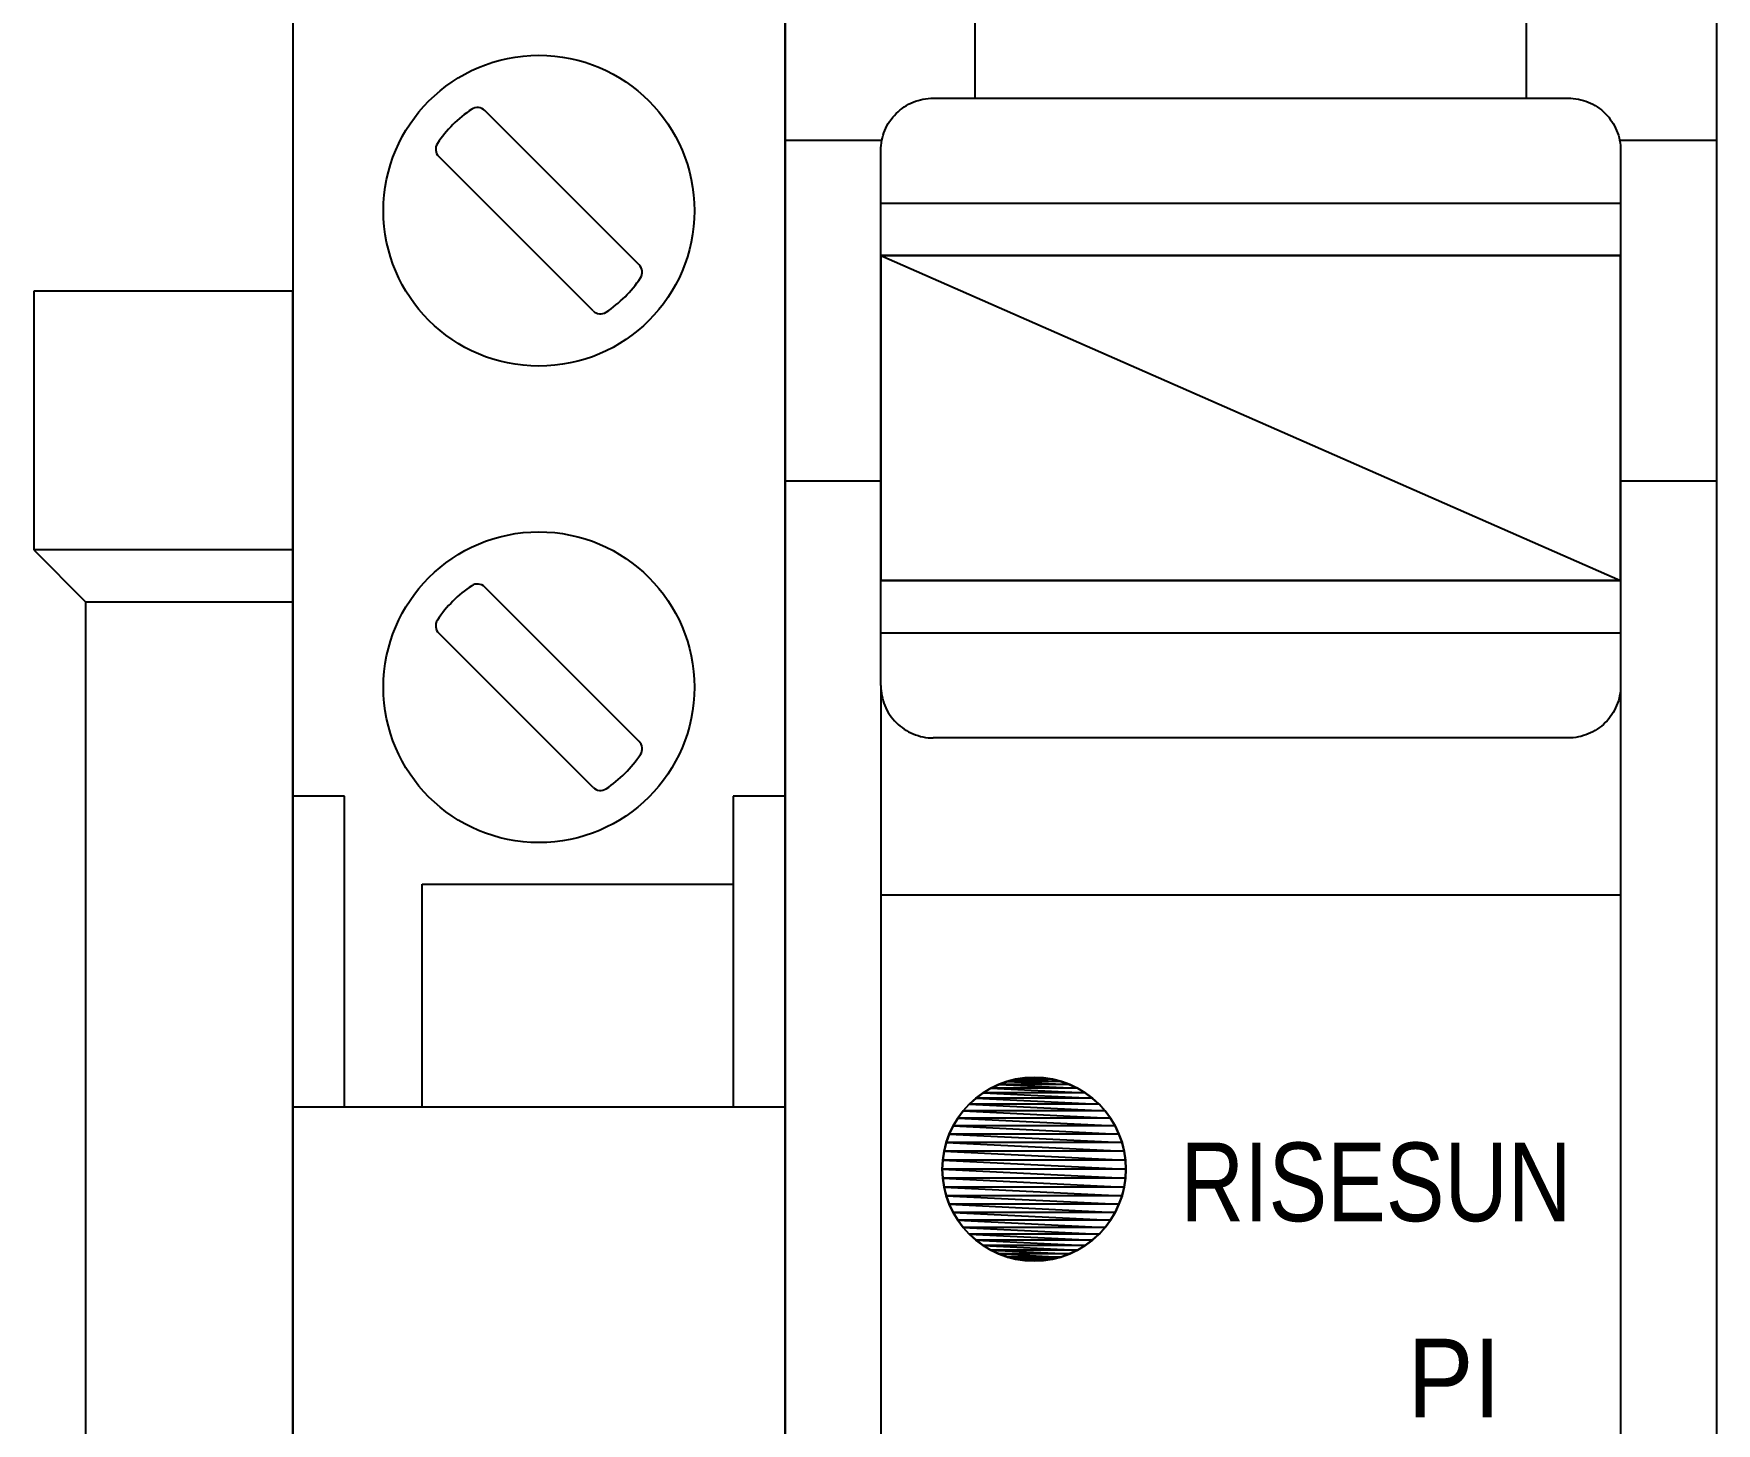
# Model space of a CAD drawing. Header units: millimetres. Extents: x 165 to 751, y 216 to 334.
# Drawn here: x 164.66 to 197.13, y 262.54 to 289.37 of the extents above; entities that cross this region are included whole.
import ezdxf

# ---------------------------------------------------------------- set-up
doc = ezdxf.new("R2010")
doc.units = ezdxf.units.MM
doc.linetypes.add('NEW_LINE159', pattern=[0.7, 0.5, -0.2])
doc.layers.add('1', color=3, linetype='Continuous')
doc.layers.add('DUT', color=7, linetype='Continuous')
doc.styles.add('ARIAL', font='arial.ttf')

# ---------------------------------------------------------------- blocks, each defined once
blk = doc.blocks.new('*U1905')
for p, q in [((-26.958, 0), (-26.958, 79.4816)), ((-8.986, 79.4816), (-8.986, 0)), ((-23.2876, 63.1802), (-23.2876, 66.4202)), ((-12.6563, 66.4202), (-12.6563, 63.1802)), ((-24.7002, 62.9818), (-24.6595, 63.0102)), ((-24.6595, 63.0102), (-24.6178, 63.0368)), ((-24.6178, 63.0368), (-24.5746, 63.0611)), ((-24.5746, 63.0611), (-24.5305, 63.0833)), ((-24.5305, 63.0833), (-24.4852, 63.1032)), ((-24.4852, 63.1032), (-24.4392, 63.1211)), ((-24.4392, 63.1211), (-24.3923, 63.1366)), ((-24.3923, 63.1366), (-24.3447, 63.1499)), ((-24.3447, 63.1499), (-24.2962, 63.1607)), ((-24.2962, 63.1607), (-24.2474, 63.1694)), ((-24.2474, 63.1694), (-24.1979, 63.1754)), ((-24.1979, 63.1754), (-24.148, 63.179)), ((-24.148, 63.179), (-24.0976, 63.1802)), ((-24.0976, 63.1802), (-23.2876, 63.1802)), ((-23.2876, 63.1802), (-12.6563, 63.1802)), ((-12.6563, 63.1802), (-11.8463, 63.1802)), ((-11.8463, 63.1802), (-11.8463, 63.1802)), ((-11.8463, 63.1802), (-11.7962, 63.179)), ((-11.7962, 63.179), (-11.7463, 63.1754)), ((-11.7463, 63.1754), (-11.6969, 63.1694)), ((-11.6969, 63.1694), (-11.648, 63.1607)), ((-11.648, 63.1607), (-11.5998, 63.1499)), ((-11.5998, 63.1499), (-11.5521, 63.1366)), ((-11.5521, 63.1366), (-11.5052, 63.1211)), ((-11.5052, 63.1211), (-11.459, 63.1032)), ((-11.459, 63.1032), (-11.4139, 63.0833)), ((-11.4139, 63.0833), (-11.3698, 63.0611)), ((-11.3698, 63.0611), (-11.3268, 63.0368)), ((-11.3268, 63.0368), (-11.2848, 63.0102)), ((-11.2848, 63.0102), (-11.2443, 62.9818)), ((-24.991, 62.6447), (-24.9667, 62.6879)), ((-24.9667, 62.6879), (-24.9401, 62.7296)), ((-24.9401, 62.7296), (-24.9117, 62.7703)), ((-24.9117, 62.7703), (-24.881, 62.8096)), ((-24.881, 62.8096), (-24.8484, 62.8475)), ((-24.8484, 62.8475), (-24.8136, 62.8837)), ((-24.8136, 62.8837), (-24.7774, 62.9185)), ((-24.8136, 62.8837), (-24.8136, 62.8837)), ((-24.7774, 62.9185), (-24.7395, 62.9511)), ((-24.7395, 62.9511), (-24.7002, 62.9818)), ((-11.2443, 62.9818), (-11.2048, 62.9511)), ((-11.2048, 62.9511), (-11.1669, 62.9185)), ((-11.1669, 62.9185), (-11.1304, 62.8837)), ((-11.1304, 62.8837), (-11.1304, 62.8837)), ((-11.1304, 62.8837), (-11.0959, 62.8475)), ((-11.0959, 62.8475), (-11.0633, 62.8096)), ((-11.0633, 62.8096), (-11.0328, 62.7703)), ((-11.0328, 62.7703), (-11.0041, 62.7296)), ((-11.0041, 62.7296), (-10.9777, 62.6879)), ((-10.9777, 62.6879), (-10.9533, 62.6447)), ((-26.958, 62.3702), (-25.0897, 62.3702)), ((-25.0993, 62.3175), (-25.0906, 62.3663)), ((-25.0906, 62.3663), (-25.0798, 62.4148)), ((-25.0798, 62.4148), (-25.0665, 62.4624)), ((-25.0665, 62.4624), (-25.051, 62.5093)), ((-25.051, 62.5093), (-25.0331, 62.5553)), ((-25.0331, 62.5553), (-25.0132, 62.6006)), ((-25.0132, 62.6006), (-24.991, 62.6447)), ((-10.9533, 62.6447), (-10.9311, 62.6006)), ((-10.9311, 62.6006), (-10.911, 62.5553)), ((-10.911, 62.5553), (-10.8933, 62.5093)), ((-10.8933, 62.5093), (-10.8777, 62.4624)), ((-10.8777, 62.4624), (-10.8645, 62.4148)), ((-10.8645, 62.4148), (-10.8535, 62.3663)), ((-10.8543, 62.3702), (-8.986, 62.3702)), ((-10.8535, 62.3663), (-10.8451, 62.3175)), ((-25.1101, 62.1677), (-25.1089, 62.2181)), ((-25.1101, 60.1427), (-25.1101, 62.1677)), ((-25.1101, 62.1677), (-25.1101, 62.1677)), ((-25.1089, 62.2181), (-25.1053, 62.268)), ((-25.1053, 62.268), (-25.0993, 62.3175)), ((-10.8451, 62.3175), (-10.8388, 62.268)), ((-10.8388, 62.268), (-10.8352, 62.2181)), ((-10.8352, 62.2181), (-10.8338, 62.1677)), ((-10.8338, 62.1677), (-10.8338, 60.1427)), ((-25.1101, 61.1552), (-10.8338, 61.1552)), ((-25.1101, 60.1427), (-10.8338, 60.1427)), ((-25.1101, 53.8652), (-25.1101, 60.1427)), ((-10.8338, 60.1427), (-10.8338, 53.8652)), ((-26.958, 55.789), (-25.0897, 55.789)), ((-10.8543, 55.789), (-8.986, 55.789)), ((-25.1101, 51.8402), (-25.1101, 53.8652)), ((-10.8338, 53.8652), (-25.1101, 53.8652)), ((-10.8338, 53.8652), (-10.8338, 51.8402)), ((-10.8338, 52.8527), (-25.1101, 52.8527)), ((-25.1101, 51.8402), (-25.1101, 51.8402)), ((-25.1101, 51.8402), (-25.1089, 51.7901)), ((-25.1101, 51.8402), (-25.1101, 20.4526)), ((-25.1089, 51.7901), (-25.1053, 51.7402)), ((-25.1053, 51.7402), (-25.0993, 51.6908)), ((-25.0993, 51.6908), (-25.0906, 51.6419)), ((-25.0906, 51.6419), (-25.0798, 51.5937)), ((-10.8535, 51.6419), (-10.8645, 51.5937)), ((-10.8451, 51.6908), (-10.8535, 51.6419)), ((-10.8388, 51.7402), (-10.8451, 51.6908)), ((-10.8352, 51.7901), (-10.8388, 51.7402)), ((-10.8338, 51.8402), (-10.8352, 51.7901)), ((-10.8338, 51.8402), (-10.8338, 51.8402)), ((-10.8338, 51.8402), (-10.8338, 20.4526)), ((-25.0798, 51.5937), (-25.0665, 51.546)), ((-25.0665, 51.546), (-25.051, 51.4991)), ((-25.051, 51.4991), (-25.0331, 51.4528)), ((-25.0331, 51.4528), (-25.0132, 51.4077)), ((-25.0132, 51.4077), (-24.991, 51.3636)), ((-24.991, 51.3636), (-24.9667, 51.3206)), ((-24.9667, 51.3206), (-24.9401, 51.2786)), ((-10.9777, 51.3206), (-11.0041, 51.2786)), ((-10.9533, 51.3636), (-10.9777, 51.3206)), ((-10.9311, 51.4077), (-10.9533, 51.3636)), ((-10.911, 51.4528), (-10.9311, 51.4077)), ((-10.8933, 51.4991), (-10.911, 51.4528)), ((-10.8777, 51.546), (-10.8933, 51.4991)), ((-10.8645, 51.5937), (-10.8777, 51.546)), ((-24.9401, 51.2786), (-24.9117, 51.2381)), ((-24.9117, 51.2381), (-24.881, 51.1986)), ((-24.881, 51.1986), (-24.8484, 51.1607)), ((-24.8484, 51.1607), (-24.8136, 51.1242)), ((-24.8136, 51.1242), (-24.8136, 51.1242)), ((-24.8136, 51.1242), (-24.7774, 51.0897)), ((-24.7774, 51.0897), (-24.7395, 51.0571)), ((-24.7395, 51.0571), (-24.7002, 51.0266)), ((-24.7002, 51.0266), (-24.6595, 50.9979)), ((-24.6595, 50.9979), (-24.6178, 50.9715)), ((-11.2848, 50.9979), (-11.3268, 50.9715)), ((-11.2443, 51.0266), (-11.2848, 50.9979)), ((-11.2048, 51.0571), (-11.2443, 51.0266)), ((-11.1669, 51.0897), (-11.2048, 51.0571)), ((-11.1304, 51.1242), (-11.1669, 51.0897)), ((-11.0959, 51.1607), (-11.1304, 51.1242)), ((-11.1304, 51.1242), (-11.1304, 51.1242)), ((-11.0633, 51.1986), (-11.0959, 51.1607)), ((-11.0328, 51.2381), (-11.0633, 51.1986)), ((-11.0041, 51.2786), (-11.0328, 51.2381)), ((-24.6178, 50.9715), (-24.5746, 50.9471)), ((-24.5746, 50.9471), (-24.5305, 50.9249)), ((-24.5305, 50.9249), (-24.4852, 50.9048)), ((-24.4852, 50.9048), (-24.4392, 50.8871)), ((-24.4392, 50.8871), (-24.3923, 50.8716)), ((-24.3923, 50.8716), (-24.3447, 50.8584)), ((-24.3447, 50.8584), (-24.2962, 50.8474)), ((-24.2962, 50.8474), (-24.2474, 50.839)), ((-24.2474, 50.839), (-24.1979, 50.8327)), ((-24.1979, 50.8327), (-24.148, 50.8291)), ((-24.148, 50.8291), (-24.0976, 50.8277)), ((-11.8463, 50.8277), (-24.0976, 50.8277)), ((-11.7962, 50.8291), (-11.8463, 50.8277)), ((-11.7463, 50.8327), (-11.7962, 50.8291)), ((-11.6969, 50.839), (-11.7463, 50.8327)), ((-11.648, 50.8474), (-11.6969, 50.839)), ((-11.5998, 50.8584), (-11.648, 50.8474)), ((-11.5521, 50.8716), (-11.5998, 50.8584)), ((-11.5052, 50.8871), (-11.5521, 50.8716)), ((-11.459, 50.9048), (-11.5052, 50.8871)), ((-11.4139, 50.9249), (-11.459, 50.9048)), ((-11.3698, 50.9471), (-11.4139, 50.9249)), ((-11.3268, 50.9715), (-11.3698, 50.9471)), ((-10.8338, 47.7902), (-25.1101, 47.7902))]:
    blk.add_line(p, q)
at = {"color": 144}
for p, q in [((-25.1101, 60.1427), (-10.8338, 60.1427)), ((-25.1101, 60.1427), (-25.1101, 60.1427)), ((-25.1101, 60.1427), (-10.8338, 53.8652)), ((-25.1101, 53.8652), (-25.1101, 60.1427)), ((-25.1101, 60.1427), (-10.8338, 53.8652)), ((-10.8338, 60.1427), (-25.1101, 60.1427)), ((-25.1101, 60.1427), (-10.8338, 60.1427)), ((-25.1101, 60.1427), (-25.1101, 53.8652)), ((-10.8338, 53.8652), (-10.8338, 60.1427)), ((-10.8338, 60.1427), (-10.8338, 53.8652)), ((-10.8338, 53.8652), (-25.1101, 53.8652)), ((-25.1101, 53.8652), (-10.8338, 53.8652)), ((-25.1101, 53.8652), (-25.1101, 53.8652)), ((-25.1101, 53.8652), (-10.8338, 53.8652))]:
    blk.add_line(p, q, dxfattribs=at)
at = {"color": 251, "linetype": 'NEW_LINE159'}
for p, q in [((-22.6784, 44.1944), (-22.8411, 44.1348)), ((-22.5086, 44.238), (-22.6784, 44.1944)), ((-22.3326, 44.2649), (-22.5086, 44.238)), ((-22.1513, 44.2739), (-22.3326, 44.2649)), ((-21.9703, 44.2649), (-22.1513, 44.2739)), ((-22.1513, 44.2739), (-22.1513, 44.2739)), ((-21.7943, 44.238), (-21.9703, 44.2649)), ((-21.6246, 44.1944), (-21.7943, 44.238)), ((-21.4617, 44.1348), (-21.6246, 44.1944)), ((-23.2785, 43.8695), (-23.4042, 43.755)), ((-23.1421, 43.9714), (-23.2785, 43.8695)), ((-22.9961, 44.0603), (-23.1421, 43.9714)), ((-22.8411, 44.1348), (-22.9961, 44.0603)), ((-21.3069, 44.0603), (-21.4617, 44.1348)), ((-21.1608, 43.9714), (-21.3069, 44.0603)), ((-21.0244, 43.8695), (-21.1608, 43.9714)), ((-20.8985, 43.755), (-21.0244, 43.8695)), ((-23.5187, 43.6293), (-23.6206, 43.4929)), ((-23.4042, 43.755), (-23.5187, 43.6293)), ((-20.7843, 43.6293), (-20.8985, 43.755)), ((-20.6822, 43.4929), (-20.7843, 43.6293)), ((-23.784, 43.1918), (-23.8436, 43.0291)), ((-23.7095, 43.3468), (-23.784, 43.1918)), ((-23.6206, 43.4929), (-23.7095, 43.3468)), ((-20.5935, 43.3468), (-20.6822, 43.4929)), ((-20.5187, 43.1918), (-20.5935, 43.3468)), ((-20.4592, 43.0291), (-20.5187, 43.1918)), ((-23.8436, 43.0291), (-23.8872, 42.8593)), ((-20.4155, 42.8593), (-20.4592, 43.0291)), ((-23.9141, 42.6833), (-23.9231, 42.502)), ((-23.8872, 42.8593), (-23.9141, 42.6833)), ((-20.3886, 42.6833), (-20.4155, 42.8593)), ((-20.3794, 42.502), (-20.3886, 42.6833)), ((-23.9231, 42.502), (-23.9231, 42.502)), ((-23.9231, 42.502), (-23.9142, 42.321)), ((-23.9142, 42.321), (-23.8873, 42.145)), ((-20.4155, 42.145), (-20.3886, 42.321)), ((-20.3886, 42.321), (-20.3794, 42.502)), ((-20.3794, 42.502), (-20.3794, 42.502)), ((-23.8873, 42.145), (-23.8437, 41.9753)), ((-23.8437, 41.9753), (-23.7841, 41.8124)), ((-20.5187, 41.8124), (-20.4592, 41.9753)), ((-20.4592, 41.9753), (-20.4155, 42.145)), ((-23.7841, 41.8124), (-23.7096, 41.6576)), ((-23.7096, 41.6576), (-23.6207, 41.5115)), ((-20.6822, 41.5115), (-20.5935, 41.6576)), ((-20.5935, 41.6576), (-20.5187, 41.8124)), ((-23.6207, 41.5115), (-23.5188, 41.3751)), ((-23.5188, 41.3751), (-23.4043, 41.2492)), ((-23.4043, 41.2492), (-23.2786, 41.135)), ((-21.0244, 41.135), (-20.8985, 41.2492)), ((-20.8985, 41.2492), (-20.7843, 41.3751)), ((-20.7843, 41.3751), (-20.6822, 41.5115)), ((-23.2786, 41.135), (-23.1422, 41.0329)), ((-23.1422, 41.0329), (-22.9961, 40.9442)), ((-22.9961, 40.9442), (-22.8411, 40.8694)), ((-21.4617, 40.8694), (-21.3069, 40.9442)), ((-21.3069, 40.9442), (-21.1608, 41.0329)), ((-21.1608, 41.0329), (-21.0244, 41.135)), ((-22.8411, 40.8694), (-22.6784, 40.8099)), ((-22.6784, 40.8099), (-22.5086, 40.7662)), ((-22.5086, 40.7662), (-22.3326, 40.7393)), ((-22.3326, 40.7393), (-22.1513, 40.7301)), ((-22.1513, 40.7301), (-21.9703, 40.7393)), ((-22.1513, 40.7301), (-22.1513, 40.7301)), ((-21.9703, 40.7393), (-21.7943, 40.7662)), ((-21.7943, 40.7662), (-21.6246, 40.8099)), ((-21.6246, 40.8099), (-21.4617, 40.8694))]:
    blk.add_line(p, q, dxfattribs=at)
at = {"color": 251}
for p, q in [((-22.8293, 44.139), (-22.6656, 44.1975)), ((-22.6656, 44.1975), (-22.8293, 44.139)), ((-22.6656, 44.1975), (-22.4969, 44.2398)), ((-22.4969, 44.2398), (-22.6656, 44.1975)), ((-21.6369, 44.1975), (-22.6656, 44.1975)), ((-22.6656, 44.1975), (-21.4732, 44.139)), ((-22.6656, 44.1975), (-21.4732, 44.139)), ((-21.6369, 44.1975), (-22.6656, 44.1975)), ((-22.4969, 44.2398), (-22.3249, 44.2653)), ((-22.3249, 44.2653), (-22.4969, 44.2398)), ((-21.8056, 44.2398), (-22.4969, 44.2398)), ((-22.4969, 44.2398), (-21.6369, 44.1975)), ((-22.4969, 44.2398), (-21.6369, 44.1975)), ((-21.8056, 44.2398), (-22.4969, 44.2398)), ((-22.3249, 44.2653), (-22.1513, 44.2739)), ((-22.1513, 44.2739), (-22.3249, 44.2653)), ((-21.9776, 44.2653), (-22.3249, 44.2653)), ((-22.3249, 44.2653), (-21.8056, 44.2398)), ((-22.3249, 44.2653), (-21.8056, 44.2398)), ((-21.9776, 44.2653), (-22.3249, 44.2653)), ((-22.1513, 44.2739), (-21.9776, 44.2653)), ((-21.9776, 44.2653), (-22.1513, 44.2739)), ((-21.8056, 44.2398), (-21.9776, 44.2653)), ((-21.9776, 44.2653), (-21.8056, 44.2398)), ((-21.6369, 44.1975), (-21.8056, 44.2398)), ((-21.8056, 44.2398), (-21.6369, 44.1975)), ((-21.4732, 44.139), (-21.6369, 44.1975)), ((-21.6369, 44.1975), (-21.4732, 44.139)), ((-23.4042, 43.7549), (-23.2753, 43.8716)), ((-23.2753, 43.8716), (-23.4042, 43.7549)), ((-23.2753, 43.8716), (-23.1357, 43.9753)), ((-23.1357, 43.9753), (-23.2753, 43.8716)), ((-21.0272, 43.8716), (-23.2753, 43.8716)), ((-23.2753, 43.8716), (-20.8984, 43.7549)), ((-23.2753, 43.8716), (-20.8984, 43.7549)), ((-21.0272, 43.8716), (-23.2753, 43.8716)), ((-23.1357, 43.9753), (-22.9865, 44.0646)), ((-22.9865, 44.0646), (-23.1357, 43.9753)), ((-21.1668, 43.9753), (-23.1357, 43.9753)), ((-23.1357, 43.9753), (-21.0272, 43.8716)), ((-23.1357, 43.9753), (-21.0272, 43.8716)), ((-21.1668, 43.9753), (-23.1357, 43.9753)), ((-22.9865, 44.0646), (-22.8293, 44.139)), ((-22.8293, 44.139), (-22.9865, 44.0646)), ((-21.316, 44.0646), (-22.9865, 44.0646)), ((-22.9865, 44.0646), (-21.1668, 43.9753)), ((-22.9865, 44.0646), (-21.1668, 43.9753)), ((-21.316, 44.0646), (-22.9865, 44.0646)), ((-21.4732, 44.139), (-22.8293, 44.139)), ((-22.8293, 44.139), (-21.316, 44.0646)), ((-22.8293, 44.139), (-21.316, 44.0646)), ((-21.4732, 44.139), (-22.8293, 44.139)), ((-21.316, 44.0646), (-21.4732, 44.139)), ((-21.4732, 44.139), (-21.316, 44.0646)), ((-21.1668, 43.9753), (-21.316, 44.0646)), ((-21.316, 44.0646), (-21.1668, 43.9753)), ((-21.0272, 43.8716), (-21.1668, 43.9753)), ((-21.1668, 43.9753), (-21.0272, 43.8716)), ((-20.8984, 43.7549), (-21.0272, 43.8716)), ((-21.0272, 43.8716), (-20.8984, 43.7549)), ((-23.6245, 43.4864), (-23.5209, 43.6261)), ((-23.5209, 43.6261), (-23.6245, 43.4864)), ((-23.5209, 43.6261), (-23.4042, 43.7549)), ((-23.4042, 43.7549), (-23.5209, 43.6261)), ((-20.7816, 43.6261), (-23.5209, 43.6261)), ((-23.5209, 43.6261), (-20.678, 43.4864)), ((-23.5209, 43.6261), (-20.678, 43.4864)), ((-20.7816, 43.6261), (-23.5209, 43.6261)), ((-20.8984, 43.7549), (-23.4042, 43.7549)), ((-23.4042, 43.7549), (-20.7816, 43.6261)), ((-23.4042, 43.7549), (-20.7816, 43.6261)), ((-20.8984, 43.7549), (-23.4042, 43.7549)), ((-20.7816, 43.6261), (-20.8984, 43.7549)), ((-20.8984, 43.7549), (-20.7816, 43.6261)), ((-20.678, 43.4864), (-20.7816, 43.6261)), ((-20.7816, 43.6261), (-20.678, 43.4864)), ((-23.7883, 43.1801), (-23.7139, 43.3372)), ((-23.7139, 43.3372), (-23.7883, 43.1801)), ((-23.7139, 43.3372), (-23.6245, 43.4864)), ((-23.6245, 43.4864), (-23.7139, 43.3372)), ((-20.5886, 43.3372), (-23.7139, 43.3372)), ((-23.7139, 43.3372), (-20.5143, 43.1801)), ((-23.7139, 43.3372), (-20.5143, 43.1801)), ((-20.5886, 43.3372), (-23.7139, 43.3372)), ((-20.678, 43.4864), (-23.6245, 43.4864)), ((-23.6245, 43.4864), (-20.5886, 43.3372)), ((-23.6245, 43.4864), (-20.5886, 43.3372)), ((-20.678, 43.4864), (-23.6245, 43.4864)), ((-20.5886, 43.3372), (-20.678, 43.4864)), ((-20.678, 43.4864), (-20.5886, 43.3372)), ((-20.5143, 43.1801), (-20.5886, 43.3372)), ((-20.5886, 43.3372), (-20.5143, 43.1801)), ((-23.8891, 42.8476), (-23.8468, 43.0163)), ((-23.8468, 43.0163), (-23.8891, 42.8476)), ((-23.8468, 43.0163), (-23.7883, 43.1801)), ((-23.7883, 43.1801), (-23.8468, 43.0163)), ((-20.4557, 43.0163), (-23.8468, 43.0163)), ((-23.8468, 43.0163), (-20.4134, 42.8476)), ((-23.8468, 43.0163), (-20.4134, 42.8476)), ((-20.4557, 43.0163), (-23.8468, 43.0163)), ((-20.5143, 43.1801), (-23.7883, 43.1801)), ((-23.7883, 43.1801), (-20.4557, 43.0163)), ((-23.7883, 43.1801), (-20.4557, 43.0163)), ((-20.5143, 43.1801), (-23.7883, 43.1801)), ((-20.4557, 43.0163), (-20.5143, 43.1801)), ((-20.5143, 43.1801), (-20.4557, 43.0163)), ((-20.4134, 42.8476), (-20.4557, 43.0163)), ((-20.4557, 43.0163), (-20.4134, 42.8476)), ((-23.9231, 42.502), (-23.9146, 42.6756)), ((-23.9146, 42.6756), (-23.9231, 42.502)), ((-23.9146, 42.6756), (-23.8891, 42.8476)), ((-23.8891, 42.8476), (-23.9146, 42.6756)), ((-20.3879, 42.6756), (-23.9146, 42.6756)), ((-23.9146, 42.6756), (-20.3794, 42.502)), ((-23.9146, 42.6756), (-20.3794, 42.502)), ((-20.3879, 42.6756), (-23.9146, 42.6756)), ((-20.4134, 42.8476), (-23.8891, 42.8476)), ((-23.8891, 42.8476), (-20.3879, 42.6756)), ((-23.8891, 42.8476), (-20.3879, 42.6756)), ((-20.4134, 42.8476), (-23.8891, 42.8476)), ((-20.3879, 42.6756), (-20.4134, 42.8476)), ((-20.4134, 42.8476), (-20.3879, 42.6756)), ((-20.3794, 42.502), (-20.3879, 42.6756)), ((-20.3879, 42.6756), (-20.3794, 42.502)), ((-20.3794, 42.502), (-23.9231, 42.502)), ((-23.9231, 42.502), (-20.3879, 42.3283)), ((-23.9146, 42.3283), (-23.9231, 42.502)), ((-23.9231, 42.502), (-20.3879, 42.3283)), ((-20.3794, 42.502), (-23.9231, 42.502)), ((-23.9231, 42.502), (-23.9146, 42.3283)), ((-20.3879, 42.3283), (-23.9146, 42.3283)), ((-23.9146, 42.3283), (-20.4134, 42.1563)), ((-23.8891, 42.1563), (-23.9146, 42.3283)), ((-23.9146, 42.3283), (-20.4134, 42.1563)), ((-20.3879, 42.3283), (-23.9146, 42.3283)), ((-23.9146, 42.3283), (-23.8891, 42.1563)), ((-20.4134, 42.1563), (-20.3879, 42.3283)), ((-20.3879, 42.3283), (-20.4134, 42.1563)), ((-20.3879, 42.3283), (-20.3794, 42.502)), ((-20.3794, 42.502), (-20.3879, 42.3283)), ((-20.4134, 42.1563), (-23.8891, 42.1563)), ((-23.8891, 42.1563), (-20.4557, 41.9876)), ((-23.8468, 41.9876), (-23.8891, 42.1563)), ((-23.8891, 42.1563), (-20.4557, 41.9876)), ((-20.4134, 42.1563), (-23.8891, 42.1563)), ((-23.8891, 42.1563), (-23.8468, 41.9876)), ((-20.4557, 41.9876), (-23.8468, 41.9876)), ((-23.8468, 41.9876), (-20.5143, 41.8239)), ((-23.7883, 41.8239), (-23.8468, 41.9876)), ((-23.8468, 41.9876), (-20.5143, 41.8239)), ((-20.4557, 41.9876), (-23.8468, 41.9876)), ((-23.8468, 41.9876), (-23.7883, 41.8239)), ((-20.5143, 41.8239), (-20.4557, 41.9876)), ((-20.4557, 41.9876), (-20.5143, 41.8239)), ((-20.4557, 41.9876), (-20.4134, 42.1563)), ((-20.4134, 42.1563), (-20.4557, 41.9876)), ((-20.5143, 41.8239), (-23.7883, 41.8239)), ((-23.7883, 41.8239), (-20.5886, 41.6667)), ((-23.7139, 41.6667), (-23.7883, 41.8239)), ((-23.7883, 41.8239), (-20.5886, 41.6667)), ((-20.5143, 41.8239), (-23.7883, 41.8239)), ((-23.7883, 41.8239), (-23.7139, 41.6667)), ((-20.5886, 41.6667), (-23.7139, 41.6667)), ((-23.7139, 41.6667), (-20.678, 41.5176)), ((-23.6245, 41.5176), (-23.7139, 41.6667)), ((-23.7139, 41.6667), (-20.678, 41.5176)), ((-20.5886, 41.6667), (-23.7139, 41.6667)), ((-23.7139, 41.6667), (-23.6245, 41.5176)), ((-20.678, 41.5176), (-20.5886, 41.6667)), ((-20.5886, 41.6667), (-20.678, 41.5176)), ((-20.5886, 41.6667), (-20.5143, 41.8239)), ((-20.5143, 41.8239), (-20.5886, 41.6667)), ((-20.678, 41.5176), (-23.6245, 41.5176)), ((-23.6245, 41.5176), (-20.7816, 41.3779)), ((-23.5209, 41.3779), (-23.6245, 41.5176)), ((-23.6245, 41.5176), (-20.7816, 41.3779)), ((-20.678, 41.5176), (-23.6245, 41.5176)), ((-23.6245, 41.5176), (-23.5209, 41.3779)), ((-20.7816, 41.3779), (-23.5209, 41.3779)), ((-23.5209, 41.3779), (-20.8984, 41.2491)), ((-23.4042, 41.2491), (-23.5209, 41.3779)), ((-23.5209, 41.3779), (-20.8984, 41.2491)), ((-20.7816, 41.3779), (-23.5209, 41.3779)), ((-23.5209, 41.3779), (-23.4042, 41.2491)), ((-20.8984, 41.2491), (-23.4042, 41.2491)), ((-23.4042, 41.2491), (-21.0272, 41.1323)), ((-23.2753, 41.1323), (-23.4042, 41.2491)), ((-23.4042, 41.2491), (-21.0272, 41.1323)), ((-20.8984, 41.2491), (-23.4042, 41.2491)), ((-23.4042, 41.2491), (-23.2753, 41.1323)), ((-21.0272, 41.1323), (-20.8984, 41.2491)), ((-20.8984, 41.2491), (-21.0272, 41.1323)), ((-20.8984, 41.2491), (-20.7816, 41.3779)), ((-20.7816, 41.3779), (-20.8984, 41.2491)), ((-20.7816, 41.3779), (-20.678, 41.5176)), ((-20.678, 41.5176), (-20.7816, 41.3779)), ((-21.0272, 41.1323), (-23.2753, 41.1323)), ((-23.2753, 41.1323), (-21.1668, 41.0287)), ((-23.1357, 41.0287), (-23.2753, 41.1323)), ((-23.2753, 41.1323), (-21.1668, 41.0287)), ((-21.0272, 41.1323), (-23.2753, 41.1323)), ((-23.2753, 41.1323), (-23.1357, 41.0287)), ((-21.1668, 41.0287), (-23.1357, 41.0287)), ((-23.1357, 41.0287), (-21.316, 40.9393)), ((-22.9865, 40.9393), (-23.1357, 41.0287)), ((-23.1357, 41.0287), (-21.316, 40.9393)), ((-21.1668, 41.0287), (-23.1357, 41.0287)), ((-23.1357, 41.0287), (-22.9865, 40.9393)), ((-21.316, 40.9393), (-22.9865, 40.9393)), ((-22.9865, 40.9393), (-21.4732, 40.865)), ((-22.8293, 40.865), (-22.9865, 40.9393)), ((-22.9865, 40.9393), (-21.4732, 40.865)), ((-21.316, 40.9393), (-22.9865, 40.9393)), ((-22.9865, 40.9393), (-22.8293, 40.865)), ((-21.4732, 40.865), (-21.316, 40.9393)), ((-21.316, 40.9393), (-21.4732, 40.865)), ((-21.316, 40.9393), (-21.1668, 41.0287)), ((-21.1668, 41.0287), (-21.316, 40.9393)), ((-21.1668, 41.0287), (-21.0272, 41.1323)), ((-21.0272, 41.1323), (-21.1668, 41.0287)), ((-21.4732, 40.865), (-22.8293, 40.865)), ((-22.8293, 40.865), (-21.6369, 40.8064)), ((-22.6656, 40.8064), (-22.8293, 40.865)), ((-22.8293, 40.865), (-21.6369, 40.8064)), ((-21.4732, 40.865), (-22.8293, 40.865)), ((-22.8293, 40.865), (-22.6656, 40.8064)), ((-21.6369, 40.8064), (-22.6656, 40.8064)), ((-22.6656, 40.8064), (-21.8056, 40.7641)), ((-22.4969, 40.7641), (-22.6656, 40.8064)), ((-22.6656, 40.8064), (-21.8056, 40.7641)), ((-21.6369, 40.8064), (-22.6656, 40.8064)), ((-22.6656, 40.8064), (-22.4969, 40.7641)), ((-21.8056, 40.7641), (-22.4969, 40.7641)), ((-22.4969, 40.7641), (-21.9776, 40.7386)), ((-22.3249, 40.7386), (-22.4969, 40.7641)), ((-22.4969, 40.7641), (-21.9776, 40.7386)), ((-21.8056, 40.7641), (-22.4969, 40.7641)), ((-22.4969, 40.7641), (-22.3249, 40.7386)), ((-21.9776, 40.7386), (-22.3249, 40.7386)), ((-22.3249, 40.7386), (-22.1513, 40.7301)), ((-21.9776, 40.7386), (-22.3249, 40.7386)), ((-22.1513, 40.7301), (-22.3249, 40.7386)), ((-22.1513, 40.7301), (-21.9776, 40.7386)), ((-21.9776, 40.7386), (-22.1513, 40.7301)), ((-21.9776, 40.7386), (-21.8056, 40.7641)), ((-21.8056, 40.7641), (-21.9776, 40.7386)), ((-21.8056, 40.7641), (-21.6369, 40.8064)), ((-21.6369, 40.8064), (-21.8056, 40.7641)), ((-21.6369, 40.8064), (-21.4732, 40.865)), ((-21.4732, 40.865), (-21.6369, 40.8064))]:
    blk.add_line(p, q, dxfattribs=at)
at = {"layer": '1', "color": 7}
for p, q in [((-36.458, 67.2063), (-36.458, 16.7063)), ((-26.958, 67.2063), (-26.958, 16.7063)), ((-29.7738, 59.961), (-32.7533, 62.9406)), ((-30.6627, 59.0721), (-33.6423, 62.0516)), ((-36.458, 59.4563), (-41.458, 59.4563)), ((-41.458, 59.4563), (-41.458, 54.4563)), ((-36.458, 24.4563), (-36.458, 59.4563)), ((-36.458, 54.4563), (-41.458, 54.4563)), ((-41.458, 54.4563), (-40.458, 53.4563)), ((-29.7738, 50.761), (-32.7533, 53.7406)), ((-40.458, 53.4563), (-40.458, 30.4563)), ((-40.458, 53.4563), (-36.458, 53.4563)), ((-30.6627, 49.8721), (-33.6423, 52.8516)), ((-35.458, 49.7063), (-36.458, 49.7063)), ((-35.458, 43.7063), (-35.458, 49.7063)), ((-26.958, 49.7063), (-27.958, 49.7063)), ((-27.958, 49.7063), (-27.958, 43.7063)), ((-33.958, 43.7063), (-33.958, 48.0063)), ((-33.958, 48.0063), (-27.958, 48.0063)), ((-36.458, 43.7063), (-26.958, 43.7063))]:
    blk.add_line(p, q, dxfattribs=at)
for centre in [(-31.708, 61.0063), (-31.708, 51.8063)]:
    blk.add_circle(centre, 3, dxfattribs=at)
for centre, radius, start, end in [((-32.8947, 62.7992), 0.2, 45, 123.5008), ((-31.708, 61.0063), 2.35, 123.5008, 146.4992), ((-33.5009, 62.193), 0.2, 146.4992, 225), ((-29.9152, 59.8196), 0.2, 326.4992, 45), ((-31.708, 61.0063), 2.35, 303.5008, 326.4992), ((-30.5213, 59.2135), 0.2, 225, 303.5008), ((-31.708, 51.8063), 2.35, 123.5008, 146.4992), ((-32.8947, 53.5992), 0.2, 45, 123.5008), ((-33.5009, 52.993), 0.2, 146.4992, 225), ((-29.9152, 50.6196), 0.2, 326.4992, 45), ((-31.708, 51.8063), 2.35, 303.5008, 326.4992), ((-30.5213, 50.0135), 0.2, 225, 303.5008)]:
    blk.add_arc(centre, radius, start, end, dxfattribs=at)
at = {"layer": 'DUT', "color": 251, "style": 'ARIAL', "oblique": 0}
for s, width, p in [('RISESUN', 0.8, (-19.326, 41.497)), ('PI', 0.9, (-14.9475, 37.7098))]:
    blk.add_text(s, height=1.51855, dxfattribs=dict(at, width=width)).set_placement(p)

msp = doc.modelspace()

# ---------------------------------------------------------------- block references
msp.add_blockref('*U1905', (206.12, 224.946))

doc.saveas('drawing.dxf')
